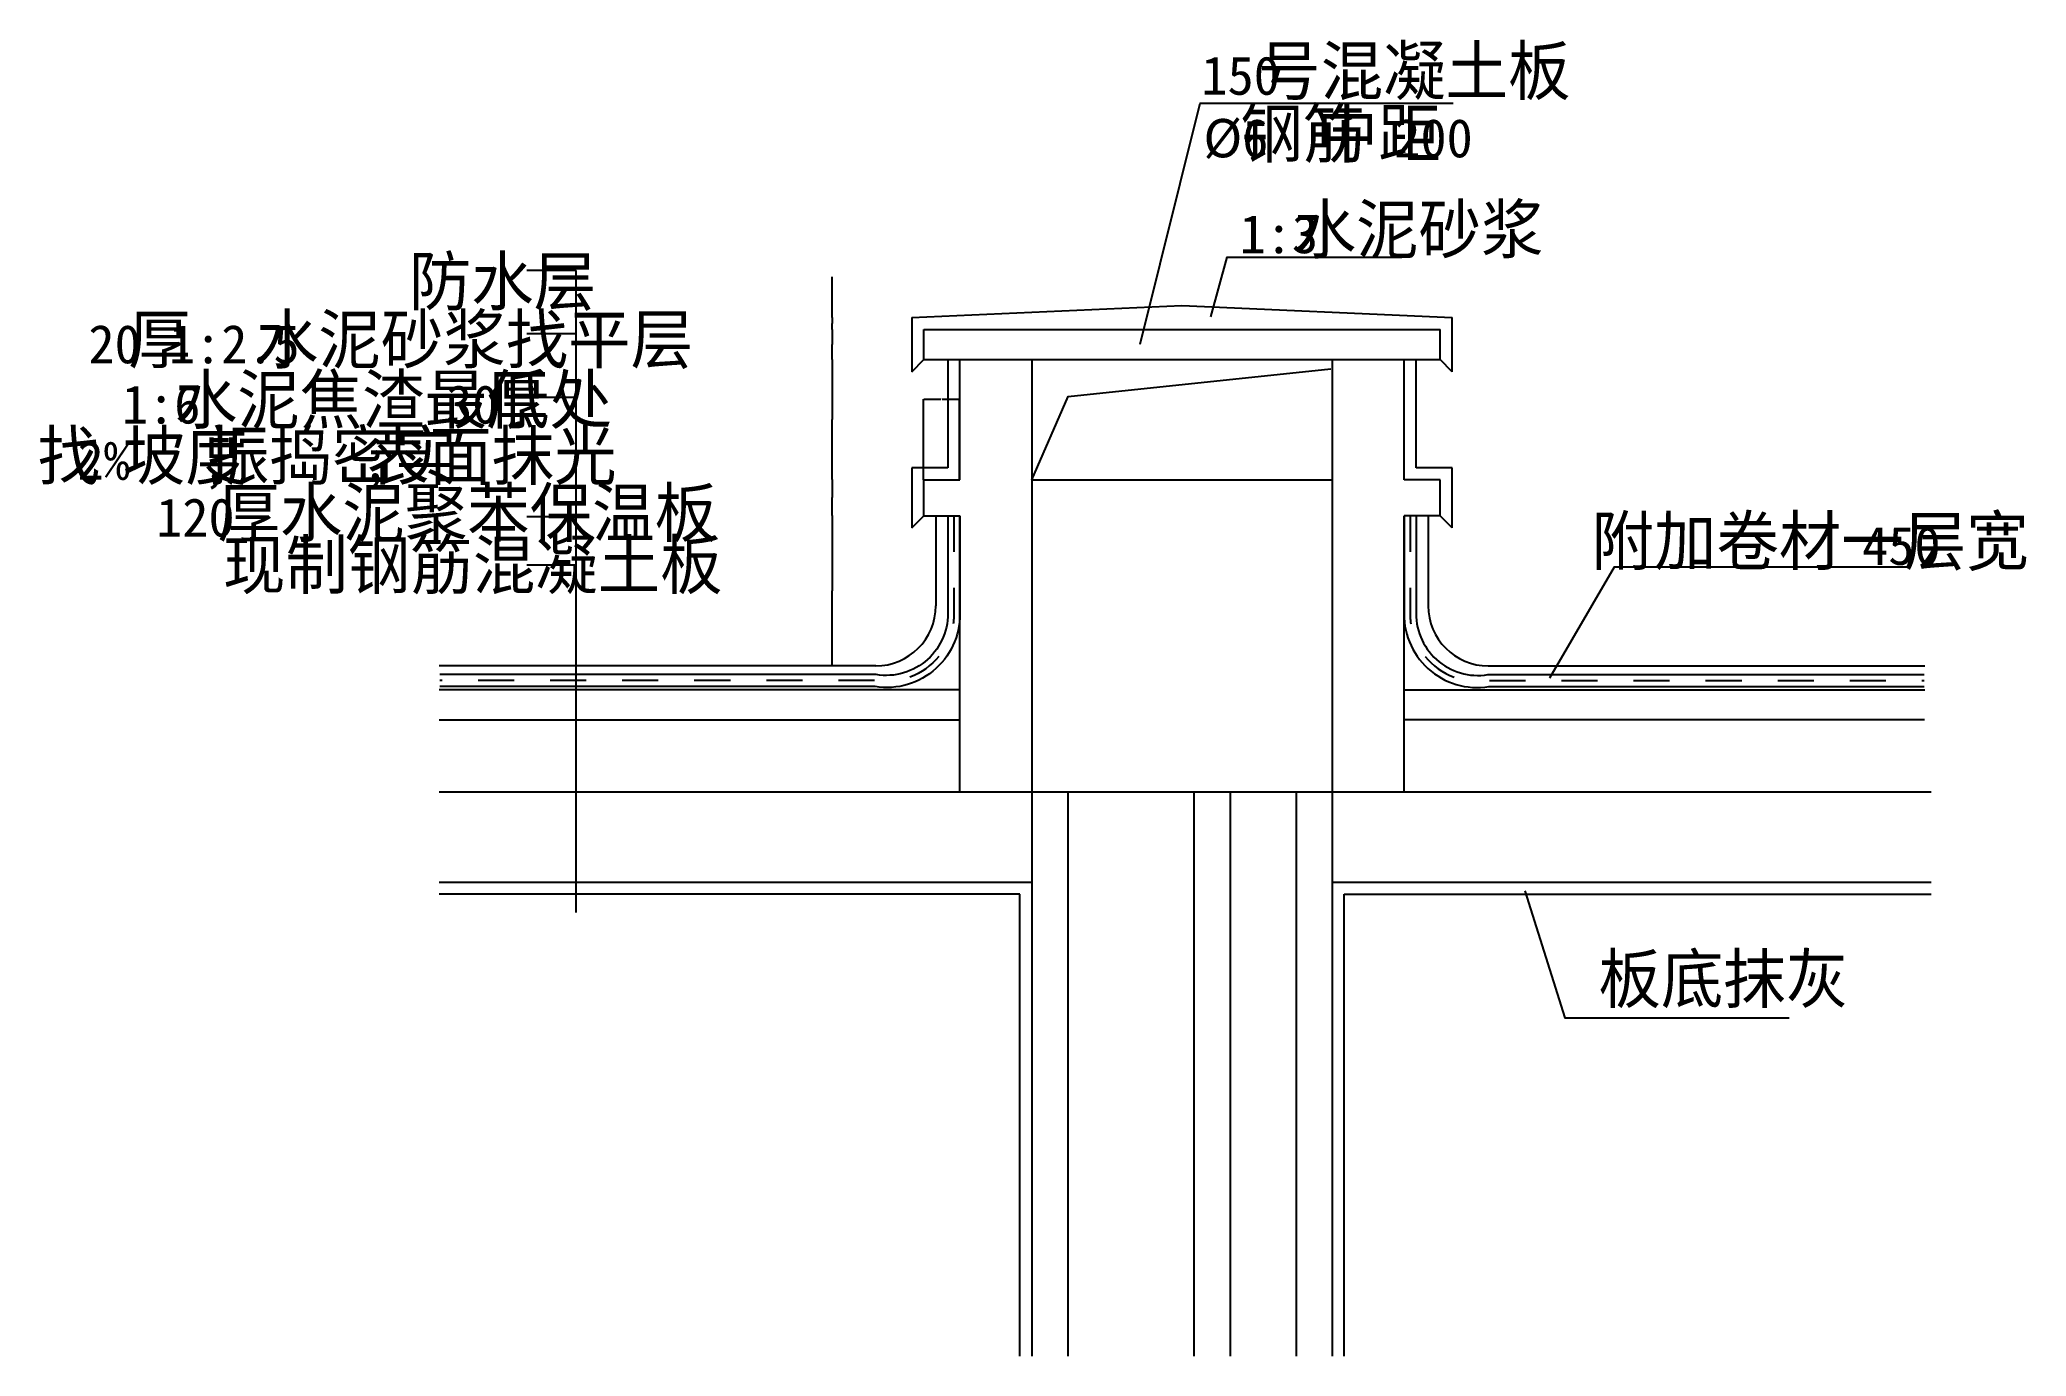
# Model space of a CAD drawing. Header units: metres. Extents: x -2 to 9672, y 0 to 6068.
# Drawn here: x 6364 to 9672, y 3875 to 6068 of the extents above; entities outside this region: 2.
import ezdxf

# ---------------------------------------------------------------- set-up
doc = ezdxf.new("R2010")
doc.units = ezdxf.units.M
for name, color, linetype in [('PUB_DIM', 3, 'Continuous'), ('PUB_HATCH', 7, 'Continuous'), ('PUB_TEXT', 7, 'Continuous'), ('S_SURFACE', 6, 'Continuous'), ('SURFACE', 6, 'Continuous'), ('WALL', 255, 'Continuous')]:
    doc.layers.add(name, color=color, linetype=linetype)
doc.dimstyles.get("Standard").update_dxf_attribs({"dimtxt": 2.5, "dimasz": 2.5, "dimexe": 1.25, "dimexo": 0.625, "dimtad": 1, "dimcen": 2.5, "dimazin": 3, "dimtfac": 1, "dimtmove": 0, "dimatfit": 3})

# ---------------------------------------------------------------- blocks, each defined once
blk = doc.blocks.new('*D1')
for p, q in [((7683.56, 5335.3), (7683.56, 5305.3)), ((7683.31, 5305.3), (7683.06, 5305.3)), ((7683.56, 5275.3), (7683.56, 5305.3)), ((7683.56, 5305.3), (7683.56, 5305.3)), ((7683.81, 5305.3), (7684.06, 5305.3))]:
    blk.add_line(p, q)
at = {"layer": 'Defpoints'}
for p in [(7683.56, 5335.3), (7683.56, 5305.3), (7683.56, 5275.3)]:
    blk.add_point(p, dxfattribs=at)
at = {"layer": 'PUB_DIM', "insert": (7683.56, 5306.425), "char_height": 1, "attachment_point": 5}
blk.add_mtext('0', dxfattribs=at)
blk = doc.blocks.new('*D2')
for p, q in [((7683.56, 5535.3), (7683.56, 5435.3)), ((7683.31, 5435.3), (7683.06, 5435.3)), ((7683.56, 5335.3), (7683.56, 5435.3)), ((7683.56, 5435.3), (7683.56, 5435.3)), ((7683.81, 5435.3), (7684.06, 5435.3))]:
    blk.add_line(p, q)
at = {"layer": 'Defpoints'}
for p in [(7683.56, 5535.3), (7683.56, 5435.3), (7683.56, 5335.3)]:
    blk.add_point(p, dxfattribs=at)
at = {"layer": 'PUB_DIM', "insert": (7683.56, 5436.425), "char_height": 1, "attachment_point": 5}
blk.add_mtext('0', dxfattribs=at)
blk = doc.blocks.new('*D3')
for p, q in [((7683.56, 5275.3), (7683.56, 5150.3)), ((7683.31, 5150.3), (7683.06, 5150.3)), ((7683.56, 5025.3), (7683.56, 5150.3)), ((7683.56, 5150.3), (7683.56, 5150.3)), ((7683.81, 5150.3), (7684.06, 5150.3))]:
    blk.add_line(p, q)
at = {"layer": 'Defpoints'}
for p in [(7683.56, 5275.3), (7683.56, 5150.3), (7683.56, 5025.3)]:
    blk.add_point(p, dxfattribs=at)
at = {"layer": 'PUB_DIM', "insert": (7683.56, 5151.425), "char_height": 1, "attachment_point": 5}
blk.add_mtext('0', dxfattribs=at)
blk = doc.blocks.new('*D5')
for p, q in [((7683.31, 5560.3), (7683.06, 5560.3)), ((7683.56, 5585.3), (7683.56, 5560.3)), ((7683.56, 5535.3), (7683.56, 5560.3)), ((7683.56, 5560.3), (7683.56, 5560.3)), ((7683.81, 5560.3), (7684.06, 5560.3))]:
    blk.add_line(p, q)
at = {"layer": 'Defpoints'}
for p in [(7683.56, 5585.3), (7683.56, 5560.3), (7683.56, 5535.3)]:
    blk.add_point(p, dxfattribs=at)
at = {"layer": 'PUB_DIM', "insert": (7683.56, 5561.425), "char_height": 1, "attachment_point": 5}
blk.add_mtext('0', dxfattribs=at)
blk = doc.blocks.new('*D6')
for p, q in [((7683.31, 5595.3), (7683.06, 5595.3)), ((7683.56, 5605.3), (7683.56, 5595.3)), ((7683.56, 5585.3), (7683.56, 5595.3)), ((7683.56, 5595.3), (7683.56, 5595.3)), ((7683.81, 5595.3), (7684.06, 5595.3))]:
    blk.add_line(p, q)
at = {"layer": 'Defpoints'}
for p in [(7683.56, 5605.3), (7683.56, 5595.3), (7683.56, 5585.3)]:
    blk.add_point(p, dxfattribs=at)
at = {"layer": 'PUB_DIM', "insert": (7683.56, 5596.425), "char_height": 1, "attachment_point": 5}
blk.add_mtext('0', dxfattribs=at)
blk = doc.blocks.new('*D7')
for p, q in [((7683.31, 5672.64), (7683.06, 5672.64)), ((7683.56, 5605.3), (7683.56, 5672.64)), ((7683.56, 5625.3), (7683.56, 5672.64)), ((7683.56, 5672.64), (7683.56, 5672.64)), ((7683.81, 5672.64), (7684.06, 5672.64))]:
    blk.add_line(p, q)
at = {"layer": 'Defpoints'}
for p in [(7683.56, 5672.64), (7683.56, 5625.3), (7683.56, 5605.3)]:
    blk.add_point(p, dxfattribs=at)
at = {"layer": 'PUB_DIM', "insert": (7683.56, 5673.765), "char_height": 1, "attachment_point": 5}
blk.add_mtext('0', dxfattribs=at)
blk = doc.blocks.new('*D8')
for p, q in [((7835.67, 5335.1), (7835.67, 5469.46)), ((7835.92, 5469.46), (7864.67, 5469.46)), ((7866.67, 5469.46), (7895.42, 5469.46)), ((7895.67, 5335.1), (7895.67, 5469.46))]:
    blk.add_line(p, q)
at = {"layer": 'Defpoints'}
for p in [(7835.67, 5469.46), (7835.67, 5335.1), (7895.67, 5335.1)]:
    blk.add_point(p, dxfattribs=at)
at = {"layer": 'PUB_DIM', "insert": (7865.67, 5469.46), "char_height": 1, "attachment_point": 5}
blk.add_mtext('60', dxfattribs=at)
blk = doc.blocks.new('*D4')
for p, q in [((-0.25, 5206.69), (-0.5, 5206.69)), ((0, 0), (0, 5206.69)), ((0, 0), (0, 5206.69)), ((0, 5206.69), (0, 5206.69)), ((0.25, 5206.69), (0.5, 5206.69))]:
    blk.add_line(p, q)
at = {"layer": 'Defpoints'}
for p in [(0, 5206.69), (0, 0), (0, 0)]:
    blk.add_point(p, dxfattribs=at)
at = {"layer": 'PUB_DIM', "insert": (0, 5207.815), "char_height": 1, "attachment_point": 5}
blk.add_mtext('R=100', dxfattribs=at)
blk = doc.blocks.new('*D9')
for p, q in [((-0.25, 5206.69), (-0.5, 5206.69)), ((0, 0), (0, 5206.69)), ((0, 0), (0, 5206.69)), ((0, 5206.69), (0, 5206.69)), ((0.25, 5206.69), (0.5, 5206.69))]:
    blk.add_line(p, q)
at = {"layer": 'Defpoints'}
for p in [(0, 5206.69), (0, 0), (0, 0)]:
    blk.add_point(p, dxfattribs=at)
at = {"layer": 'PUB_DIM', "insert": (0, 5207.815), "char_height": 1, "attachment_point": 5}
blk.add_mtext('R=100', dxfattribs=at)

msp = doc.modelspace()

# ---------------------------------------------------------------- linework, layer by layer
at = {"layer": 'PUB_DIM'}
for p, q in [((7257.16, 5683.77), (7175.15, 5683.77)), ((7257.16, 4614.51), (7257.16, 5683.77)), ((7257.16, 5578), (7175.15, 5578)), ((7257.16, 5472.23), (7175.15, 5472.23)), ((7257.16, 5273.38), (7175.15, 5273.38)), ((7257.16, 5192.99), (7175.15, 5192.99))]:
    msp.add_line(p, q, dxfattribs=at)
for points in [[(8196.15, 5560.78), (8296.03, 5962.03), (8717.45, 5962.03)], [(8314.19, 5606.15), (8341.43, 5705.96), (8631.99, 5705.96)], [(8878.54, 5005.1), (8986.16, 5189.88), (9478.93, 5189.88)], [(8837.01, 4650.63), (8903.4, 4438.89), (9277.31, 4438.89)]]:
    msp.add_lwpolyline(points, dxfattribs=at)
at = {"layer": 'PUB_HATCH'}
for p, q in [((8016.02, 5335.1), (8516.02, 5335.1)), ((7856.02, 5275.1), (7856.02, 5125.1)), ((8676.02, 5275.1), (8676.02, 5125.1)), ((7756.02, 5025.1), (7029.14, 5025.1)), ((8776.02, 5025.1), (9502.9, 5025.1)), ((7896.02, 4985.1), (7029.14, 4985.1)), ((8636.02, 4985.1), (9502.9, 4985.1)), ((8076.02, 4815.1), (8456.02, 4815.1))]:
    msp.add_line(p, q, dxfattribs=at)
msp.add_lwpolyline([(8016.02, 5335.1), (8076.67, 5473.72), (8513.82, 5520.01)], dxfattribs=at)
for centre, start, end in [((7756.02, 5125.1), 270, 360), ((8776.02, 5125.1), 180, 270)]:
    msp.add_arc(centre, 100, start, end, dxfattribs=at)
at = {"layer": 'S_SURFACE'}
for p, q in [((7816.02, 5605.1), (8266.02, 5625.1)), ((8266.02, 5625.1), (8716.02, 5605.1)), ((7816.02, 5605.1), (7816.02, 5515.1)), ((8716.02, 5515.1), (8716.02, 5605.1)), ((7816.02, 5515.1), (7836.02, 5535.1)), ((7876.02, 5535.1), (7876.02, 5355.1)), ((8656.02, 5355.1), (8656.02, 5535.1)), ((8716.02, 5515.1), (8696.02, 5535.1)), ((7816.02, 5355.1), (7816.02, 5255.1)), ((7876.02, 5355.1), (7816.02, 5355.1)), ((8716.02, 5355.1), (8656.02, 5355.1)), ((8716.02, 5255.1), (8716.02, 5355.1)), ((7816.02, 5255.1), (7836.02, 5275.1)), ((8716.02, 5255.1), (8696.02, 5275.1)), ((7029.23, 4935.1), (7896.02, 4935.1)), ((9502.81, 4935.1), (8636.02, 4935.1)), ((7996.02, 4645.1), (7029.23, 4645.1)), ((7996.02, 3875.37), (7996.02, 4645.1)), ((8536.02, 4645.1), (9513.48, 4645.1)), ((8536.02, 3875.37), (8536.02, 4645.1))]:
    msp.add_line(p, q, dxfattribs=at)
at = {"layer": 'SURFACE'}
for points in [[(7896.02, 5275.1), (7896.02, 5118.8, -0.48), (7755.07, 4990.53), (7030.13, 4990.53)], [(7876.02, 5275.1), (7876.02, 5118.21, -0.48), (7756.65, 5010.53), (7030.13, 5010.53)], [(7886.02, 5275.1), (7886.02, 5215.1, -0.48)], [(8636.02, 5275.1), (8636.02, 5118.8, 0.48), (8776.97, 4990.53), (9501.91, 4990.53)], [(8646.02, 5275.1), (8646.02, 5215.1, 0.48)], [(8656.02, 5275.1), (8656.02, 5118.21, 0.48), (8775.39, 5010.53), (9501.91, 5010.53)], [(7886.02, 5155.1), (7886.02, 5118.51, -0.05), (7884.99, 5095.17)], [(8646.02, 5155.1), (8646.02, 5118.51, 0.05), (8647.05, 5095.17)], [(7861.11, 5040.89, -0.13), (7812.99, 5006.26)], [(8670.93, 5040.89, 0.13), (8719.05, 5006.26)]]:
    msp.add_lwpolyline(points, format="xyb", dxfattribs=at)
for points in [[(7033.92, 5000.53), (7030.13, 5000.53)], [(7153.92, 5000.53), (7093.92, 5000.53)], [(7273.92, 5000.53), (7213.92, 5000.53)], [(7393.92, 5000.53), (7333.92, 5000.53)], [(7513.92, 5000.53), (7453.92, 5000.53)], [(7633.92, 5000.53), (7573.92, 5000.53)], [(7753.92, 5000.53), (7693.92, 5000.53)], [(8778.12, 5000.53), (8838.12, 5000.53)], [(8898.12, 5000.53), (8958.12, 5000.53)], [(9018.12, 5000.53), (9078.12, 5000.53)], [(9138.12, 5000.53), (9198.12, 5000.53)], [(9258.12, 5000.53), (9318.12, 5000.53)], [(9378.12, 5000.53), (9438.12, 5000.53)], [(9498.12, 5000.53), (9501.91, 5000.53)]]:
    msp.add_lwpolyline(points, dxfattribs=at)
at = {"layer": 'WALL'}
for p, q in [((7836.02, 5585.1), (8696.02, 5585.1)), ((7836.02, 5535.1), (7836.02, 5585.1)), ((8696.02, 5535.1), (8696.02, 5585.1)), ((7836.02, 5535.1), (8696.02, 5535.1)), ((7896.02, 5335.1), (7896.02, 5535.1)), ((8016.02, 5535.1), (8016.02, 4815.1)), ((8516.02, 5535.1), (8516.02, 4815.1)), ((8636.02, 5335.1), (8636.02, 5535.1)), ((7836.02, 5275.1), (7836.02, 5335.1)), ((7836.02, 5335.1), (7896.02, 5335.1)), ((8696.02, 5335.1), (8636.02, 5335.1)), ((8696.02, 5275.1), (8696.02, 5335.1)), ((7836.02, 5275.1), (7896.02, 5275.1)), ((7896.02, 4815.1), (7896.02, 5275.1)), ((8636.02, 4815.1), (8636.02, 5275.1)), ((8696.02, 5275.1), (8636.02, 5275.1)), ((7029.23, 4815.1), (8016.02, 4815.1)), ((8016.02, 4815.1), (8076.02, 4815.1)), ((8016.02, 4815.1), (8016.02, 3875.37)), ((8076.02, 4815.1), (8076.02, 3875.37)), ((8286.02, 4815.1), (8286.02, 3875.37)), ((8286.02, 4815.1), (8346.02, 4815.1)), ((8346.02, 4815.1), (8346.02, 3875.37)), ((8456.02, 4815.1), (8456.02, 3875.37)), ((8456.02, 4815.1), (8516.02, 4815.1)), ((8516.02, 4815.1), (8516.02, 3875.37)), ((8516.02, 4815.1), (9513.48, 4815.1)), ((7029.23, 4665.1), (8016.02, 4665.1)), ((8516.02, 4665.1), (9513.48, 4665.1))]:
    msp.add_line(p, q, dxfattribs=at)

# ---------------------------------------------------------------- texts
at = {"layer": 'PUB_TEXT'}
for s, height, p in [('号混凝土板', 80, (8393, 5976.24)), ('150', 64, (8298.4, 5976.24)), ('钢筋', 80, (8363.36, 5872.06)), ('中距', 80, (8488.92, 5872.06)), ('%%C6', 64, (8301.68, 5872.06)), ('200', 64, (8619.58, 5872.06)), ('水泥砂浆', 80, (8452.04, 5712.34)), ('1:3', 64, (8362.05, 5712.34)), ('防水层', 80, (6978.38, 5625.89)), ('20', 64, (6444.94, 5529.01)), ('厚', 80, (6511.29, 5529.01)), ('1:2.5', 64, (6578.96, 5529.01)), ('水泥砂浆找平层', 80, (6723.81, 5529.01)), ('1:6', 64, (6500.75, 5428.67)), ('水泥焦渣最低处', 80, (6588.91, 5428.67)), ('30', 64, (7040.58, 5428.67)), ('厚', 80, (7106.93, 5428.67)), ('找', 80, (6360.27, 5335.26)), ('坡度', 80, (6502.11, 5335.26)), ('振捣密实', 80, (6642.62, 5335.26)), ('表面抹光', 80, (6908.62, 5335.26)), ('2%', 64, (6426.93, 5335.26)), (',', 64, (6634.29, 5335.26)), ('厚水泥聚苯保温板', 80, (6659.79, 5240.33)), (',', 64, (6900.78, 5335.26)), ('120', 64, (6557.75, 5240.33)), ('附加卷材一层宽', 80, (8948.09, 5193.37)), ('现制钢筋混凝土板', 80, (6668.94, 5153.41)), ('450', 64, (9398.75, 5193.37)), ('板底抹灰', 80, (8959.62, 4464.16))]:
    msp.add_text(s, height=height, dxfattribs=at).set_placement(p)

# ---------------------------------------------------------------- dimensions: what is measured, and where the dimension line sits
at = {"layer": 'PUB_DIM'}
for base, p1, p2, picture, middle in [((7683.56, 5672.64), (7683.56, 5605.3), (7683.56, 5625.3), '*D7', (7683.56, 5673.765)), ((7683.56, 5595.3), (7683.56, 5585.3), (7683.56, 5605.3), '*D6', (7683.56, 5596.425)), ((7683.56, 5560.3), (7683.56, 5535.3), (7683.56, 5585.3), '*D5', (7683.56, 5561.425)), ((7683.56, 5435.3), (7683.56, 5335.3), (7683.56, 5535.3), '*D2', (7683.56, 5436.425)), ((7835.67, 5469.46), (7835.67, 5335.1), (7895.67, 5335.1), '*D8', (7865.67, 5469.46)), ((7683.56, 5305.3), (7683.56, 5275.3), (7683.56, 5335.3), '*D1', (7683.56, 5306.425)), ((7683.56, 5150.3), (7683.56, 5025.3), (7683.56, 5275.3), '*D3', (7683.56, 5151.425))]:
    dim = msp.add_linear_dim(base=base, p1=p1, p2=p2, dimstyle='Standard', dxfattribs=at)
    dim.commit()
    dim.dimension.update_dxf_attribs({"geometry": picture, "text_midpoint": middle})
for picture in ['*D4', '*D9']:
    dim = msp.add_linear_dim(base=(0, 5206.69), p1=(0, 0), p2=(0, 0), text='R=100', dimstyle='Standard', dxfattribs=at)
    dim.commit()
    dim.dimension.update_dxf_attribs({"geometry": picture, "text_midpoint": (0, 5207.815)})

doc.saveas('drawing.dxf')
